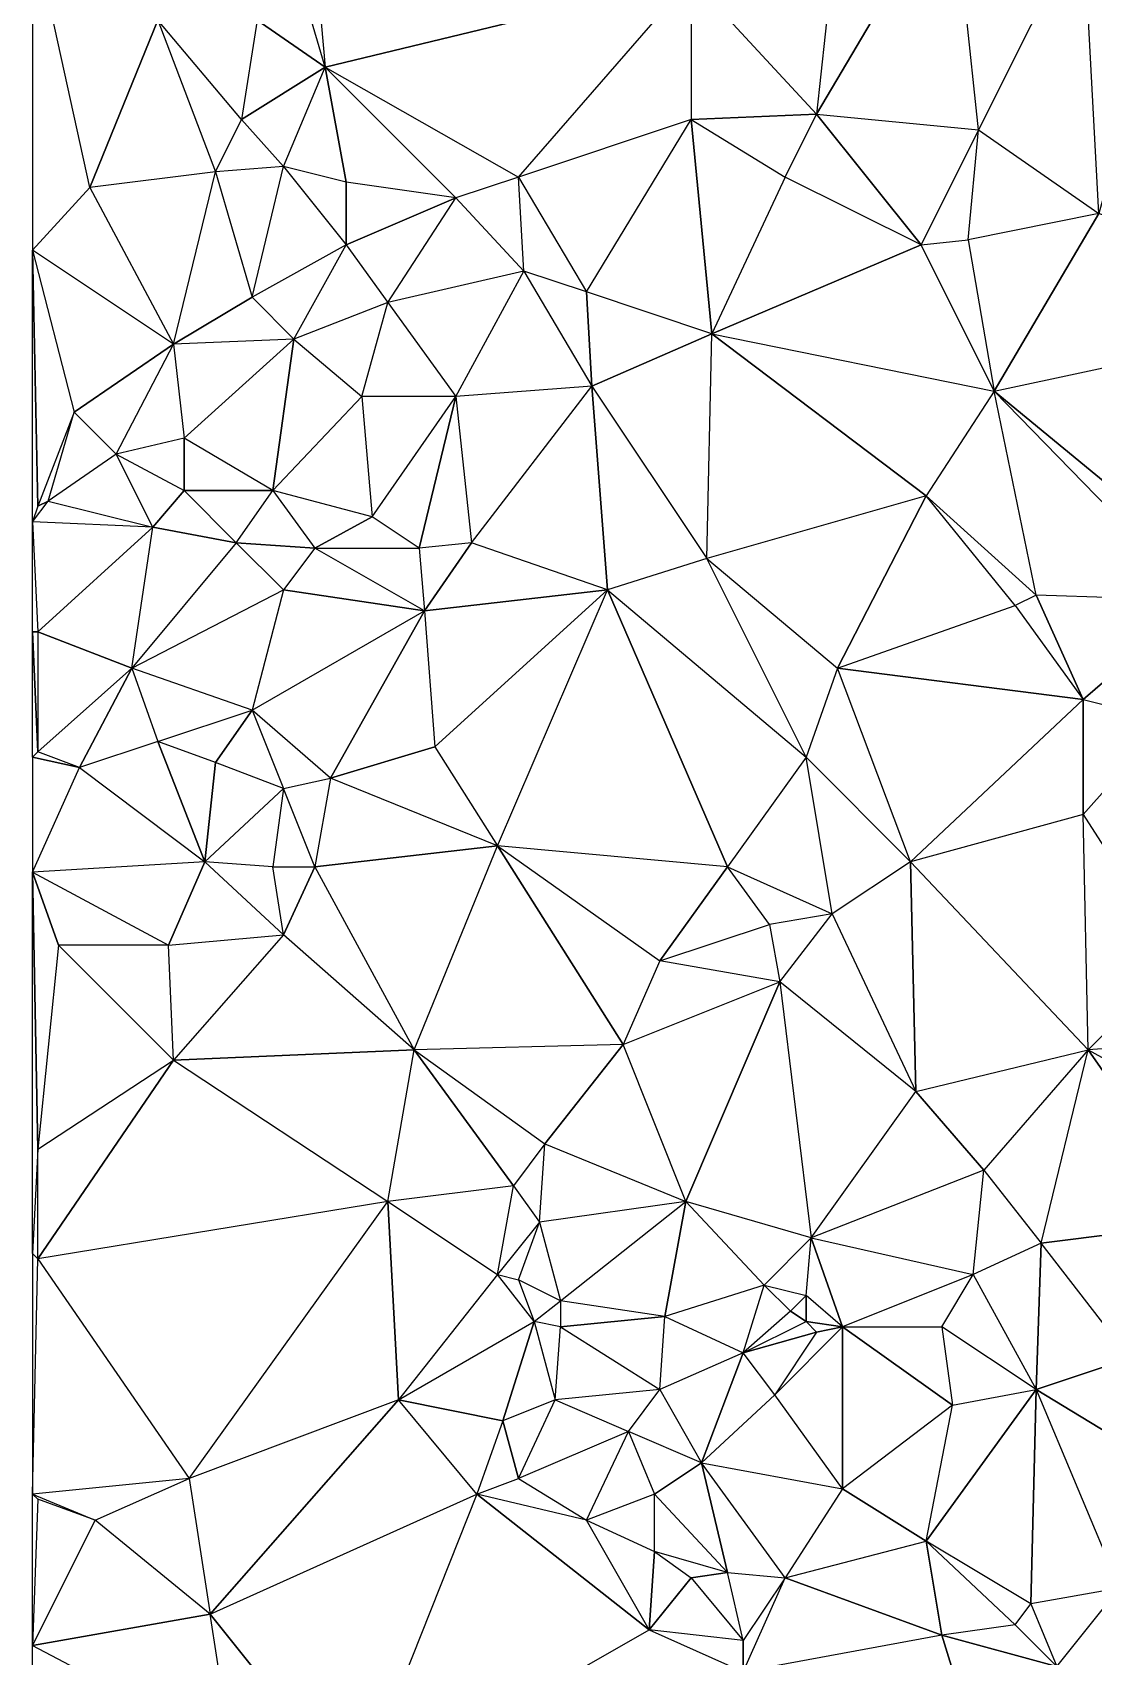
# Model space of a CAD drawing. Header units: millimetres. Extents: x 177476 to 180258, y 742892 to 746240.
# Drawn here: x 177476 to 178086, y 743599 to 744531 of the extents above; entities that cross this region are included whole.
import ezdxf

# ---------------------------------------------------------------- set-up
doc = ezdxf.new("R2010")
doc.units = ezdxf.units.MM
doc.layers.add('face', color=7, linetype='Continuous')

msp = doc.modelspace()

# ---------------------------------------------------------------- linework, layer by layer
at = {"layer": 'face'}
for points in [[(177632.5, 744646.5, 226.37), (177644.5, 744511.5, 226.28), (177614.5, 744613.5, 226.04), (177632.5, 744646.5, 226.37)], [(177854.5, 744562.5, 230.67), (177632.5, 744646.5, 226.37), (177644.5, 744511.5, 226.28), (177854.5, 744562.5, 230.67)], [(177941.5, 744622.5, 230), (177926.5, 744484.5, 231.26), (177854.5, 744562.5, 230.67), (177941.5, 744622.5, 230)], [(178004.5, 744616.5, 235.07), (177941.5, 744622.5, 230), (177926.5, 744484.5, 231.26), (178004.5, 744616.5, 235.07)], [(178079.5, 744595.5, 236.55), (178142.5, 744622.5, 231.42), (178088.5, 744427.5, 230.37), (178079.5, 744595.5, 236.55)], [(177644.5, 744511.5, 226.28), (177614.5, 744613.5, 226.04), (177605.5, 744538.5, 226.35), (177644.5, 744511.5, 226.28)], [(178004.5, 744616.5, 235.07), (177926.5, 744484.5, 231.26), (178019.5, 744475.5, 233.36), (178004.5, 744616.5, 235.07)], [(178004.5, 744616.5, 235.07), (178079.5, 744595.5, 236.55), (178019.5, 744475.5, 233.36), (178004.5, 744616.5, 235.07)], [(177548.5, 744538.5, 232.21), (177509.5, 744442.5, 233.77), (177476.5, 744592.5, 226.28), (177548.5, 744538.5, 232.21)], [(177509.5, 744442.5, 233.77), (177476.5, 744592.5, 226.28), (177476.5, 744406.5, 239.47), (177509.5, 744442.5, 233.77)], [(178079.5, 744595.5, 236.55), (178019.5, 744475.5, 233.36), (178088.5, 744427.5, 230.37), (178079.5, 744595.5, 236.55)], [(177854.5, 744562.5, 230.67), (177644.5, 744511.5, 226.28), (177755.5, 744448.5, 226.16), (177854.5, 744562.5, 230.67)], [(177854.5, 744562.5, 230.67), (177854.5, 744481.5, 225.92), (177755.5, 744448.5, 226.16), (177854.5, 744562.5, 230.67)], [(177926.5, 744484.5, 231.26), (177854.5, 744562.5, 230.67), (177854.5, 744481.5, 225.92), (177926.5, 744484.5, 231.26)], [(177548.5, 744538.5, 232.21), (177581.5, 744451.5, 235.5), (177509.5, 744442.5, 233.77), (177548.5, 744538.5, 232.21)], [(177605.5, 744538.5, 226.35), (177596.5, 744481.5, 233.86), (177548.5, 744538.5, 232.21), (177605.5, 744538.5, 226.35)], [(177596.5, 744481.5, 233.86), (177548.5, 744538.5, 232.21), (177581.5, 744451.5, 235.5), (177596.5, 744481.5, 233.86)], [(177644.5, 744511.5, 226.28), (177605.5, 744538.5, 226.35), (177596.5, 744481.5, 233.86), (177644.5, 744511.5, 226.28)], [(177644.5, 744511.5, 226.28), (177596.5, 744481.5, 233.86), (177620.5, 744454.5, 231.05), (177644.5, 744511.5, 226.28)], [(177644.5, 744511.5, 226.28), (177656.5, 744445.5, 235.07), (177620.5, 744454.5, 231.05), (177644.5, 744511.5, 226.28)], [(177644.5, 744511.5, 226.28), (177755.5, 744448.5, 226.16), (177719.5, 744436.5, 231.18), (177644.5, 744511.5, 226.28)], [(177644.5, 744511.5, 226.28), (177719.5, 744436.5, 231.18), (177656.5, 744445.5, 235.07), (177644.5, 744511.5, 226.28)], [(177596.5, 744481.5, 233.86), (177620.5, 744454.5, 231.05), (177581.5, 744451.5, 235.5), (177596.5, 744481.5, 233.86)], [(177854.5, 744481.5, 225.92), (177755.5, 744448.5, 226.16), (177794.5, 744382.5, 229.61), (177854.5, 744481.5, 225.92)], [(177854.5, 744481.5, 225.92), (177866.5, 744358.5, 226.36), (177794.5, 744382.5, 229.61), (177854.5, 744481.5, 225.92)], [(177926.5, 744484.5, 231.26), (177854.5, 744481.5, 225.92), (177908.5, 744448.5, 226.17), (177926.5, 744484.5, 231.26)], [(177854.5, 744481.5, 225.92), (177908.5, 744448.5, 226.17), (177866.5, 744358.5, 226.36), (177854.5, 744481.5, 225.92)], [(177926.5, 744484.5, 231.26), (177986.5, 744409.5, 225.7), (177908.5, 744448.5, 226.17), (177926.5, 744484.5, 231.26)], [(177926.5, 744484.5, 231.26), (178019.5, 744475.5, 233.36), (177986.5, 744409.5, 225.7), (177926.5, 744484.5, 231.26)], [(178019.5, 744475.5, 233.36), (177986.5, 744409.5, 225.7), (178013.5, 744412.5, 229.91), (178019.5, 744475.5, 233.36)], [(178019.5, 744475.5, 233.36), (178088.5, 744427.5, 230.37), (178013.5, 744412.5, 229.91), (178019.5, 744475.5, 233.36)], [(177620.5, 744454.5, 231.05), (177581.5, 744451.5, 235.5), (177602.5, 744379.5, 236.54), (177620.5, 744454.5, 231.05)], [(177620.5, 744454.5, 231.05), (177656.5, 744409.5, 239.24), (177602.5, 744379.5, 236.54), (177620.5, 744454.5, 231.05)], [(177656.5, 744445.5, 235.07), (177620.5, 744454.5, 231.05), (177656.5, 744409.5, 239.24), (177656.5, 744445.5, 235.07)], [(177581.5, 744451.5, 235.5), (177509.5, 744442.5, 233.77), (177557.5, 744352.5, 242.64), (177581.5, 744451.5, 235.5)], [(177581.5, 744451.5, 235.5), (177602.5, 744379.5, 236.54), (177557.5, 744352.5, 242.64), (177581.5, 744451.5, 235.5)], [(177719.5, 744436.5, 231.18), (177656.5, 744445.5, 235.07), (177656.5, 744409.5, 239.24), (177719.5, 744436.5, 231.18)], [(177755.5, 744448.5, 226.16), (177719.5, 744436.5, 231.18), (177758.5, 744394.5, 226.38), (177755.5, 744448.5, 226.16)], [(177755.5, 744448.5, 226.16), (177794.5, 744382.5, 229.61), (177758.5, 744394.5, 226.38), (177755.5, 744448.5, 226.16)], [(177986.5, 744409.5, 225.7), (177908.5, 744448.5, 226.17), (177866.5, 744358.5, 226.36), (177986.5, 744409.5, 225.7)], [(177509.5, 744442.5, 233.77), (177557.5, 744352.5, 242.64), (177476.5, 744406.5, 239.47), (177509.5, 744442.5, 233.77)], [(177719.5, 744436.5, 231.18), (177656.5, 744409.5, 239.24), (177680.5, 744376.5, 239.97), (177719.5, 744436.5, 231.18)], [(177719.5, 744436.5, 231.18), (177758.5, 744394.5, 226.38), (177680.5, 744376.5, 239.97), (177719.5, 744436.5, 231.18)], [(178088.5, 744427.5, 230.37), (178013.5, 744412.5, 229.91), (178028.5, 744325.5, 225.76), (178088.5, 744427.5, 230.37)], [(178088.5, 744427.5, 230.37), (178028.5, 744325.5, 225.76), (178238.5, 744370.5, 234.25), (178088.5, 744427.5, 230.37)], [(177557.5, 744352.5, 242.64), (177476.5, 744406.5, 239.47), (177500.5, 744313.5, 237.4), (177557.5, 744352.5, 242.64)], [(177476.5, 744406.5, 239.47), (177500.5, 744313.5, 237.4), (177479.5, 744259.5, 240.84), (177476.5, 744406.5, 239.47)], [(177476.5, 744406.5, 239.47), (177479.5, 744259.5, 240.84), (177476.5, 744250.5, 240.74), (177476.5, 744406.5, 239.47)], [(177656.5, 744409.5, 239.24), (177602.5, 744379.5, 236.54), (177626.5, 744355.5, 243.36), (177656.5, 744409.5, 239.24)], [(177656.5, 744409.5, 239.24), (177680.5, 744376.5, 239.97), (177626.5, 744355.5, 243.36), (177656.5, 744409.5, 239.24)], [(177986.5, 744409.5, 225.7), (177866.5, 744358.5, 226.36), (178028.5, 744325.5, 225.76), (177986.5, 744409.5, 225.7)], [(177986.5, 744409.5, 225.7), (178013.5, 744412.5, 229.91), (178028.5, 744325.5, 225.76), (177986.5, 744409.5, 225.7)], [(177758.5, 744394.5, 226.38), (177680.5, 744376.5, 239.97), (177719.5, 744322.5, 230.93), (177758.5, 744394.5, 226.38)], [(177758.5, 744394.5, 226.38), (177797.5, 744328.5, 231.62), (177719.5, 744322.5, 230.93), (177758.5, 744394.5, 226.38)], [(177794.5, 744382.5, 229.61), (177758.5, 744394.5, 226.38), (177797.5, 744328.5, 231.62), (177794.5, 744382.5, 229.61)], [(177602.5, 744379.5, 236.54), (177626.5, 744355.5, 243.36), (177557.5, 744352.5, 242.64), (177602.5, 744379.5, 236.54)], [(177866.5, 744358.5, 226.36), (177794.5, 744382.5, 229.61), (177797.5, 744328.5, 231.62), (177866.5, 744358.5, 226.36)], [(177680.5, 744376.5, 239.97), (177626.5, 744355.5, 243.36), (177665.5, 744322.5, 244.59), (177680.5, 744376.5, 239.97)], [(177680.5, 744376.5, 239.97), (177719.5, 744322.5, 230.93), (177665.5, 744322.5, 244.59), (177680.5, 744376.5, 239.97)], [(178028.5, 744325.5, 225.76), (178238.5, 744370.5, 234.25), (178163.5, 744214.5, 229.51), (178028.5, 744325.5, 225.76)], [(177557.5, 744352.5, 242.64), (177500.5, 744313.5, 237.4), (177524.5, 744289.5, 242.48), (177557.5, 744352.5, 242.64)], [(177557.5, 744352.5, 242.64), (177563.5, 744298.5, 245.21), (177524.5, 744289.5, 242.48), (177557.5, 744352.5, 242.64)], [(177626.5, 744355.5, 243.36), (177557.5, 744352.5, 242.64), (177563.5, 744298.5, 245.21), (177626.5, 744355.5, 243.36)], [(177626.5, 744355.5, 243.36), (177614.5, 744268.5, 249.75), (177563.5, 744298.5, 245.21), (177626.5, 744355.5, 243.36)], [(177626.5, 744355.5, 243.36), (177665.5, 744322.5, 244.59), (177614.5, 744268.5, 249.75), (177626.5, 744355.5, 243.36)], [(177866.5, 744358.5, 226.36), (177797.5, 744328.5, 231.62), (177863.5, 744229.5, 233.22), (177866.5, 744358.5, 226.36)], [(177866.5, 744358.5, 226.36), (177989.5, 744265.5, 225.72), (177863.5, 744229.5, 233.22), (177866.5, 744358.5, 226.36)], [(177866.5, 744358.5, 226.36), (178028.5, 744325.5, 225.76), (177989.5, 744265.5, 225.72), (177866.5, 744358.5, 226.36)], [(177665.5, 744322.5, 244.59), (177671.5, 744253.5, 238.46), (177614.5, 744268.5, 249.75), (177665.5, 744322.5, 244.59)], [(177719.5, 744322.5, 230.93), (177665.5, 744322.5, 244.59), (177671.5, 744253.5, 238.46), (177719.5, 744322.5, 230.93)], [(177719.5, 744322.5, 230.93), (177698.5, 744235.5, 236.45), (177671.5, 744253.5, 238.46), (177719.5, 744322.5, 230.93)], [(177719.5, 744322.5, 230.93), (177728.5, 744238.5, 238.78), (177698.5, 744235.5, 236.45), (177719.5, 744322.5, 230.93)], [(177797.5, 744328.5, 231.62), (177719.5, 744322.5, 230.93), (177728.5, 744238.5, 238.78), (177797.5, 744328.5, 231.62)], [(177797.5, 744328.5, 231.62), (177806.5, 744211.5, 231.49), (177728.5, 744238.5, 238.78), (177797.5, 744328.5, 231.62)], [(177797.5, 744328.5, 231.62), (177863.5, 744229.5, 233.22), (177806.5, 744211.5, 231.49), (177797.5, 744328.5, 231.62)], [(178028.5, 744325.5, 225.76), (177989.5, 744265.5, 225.72), (178052.5, 744208.5, 225.7), (178028.5, 744325.5, 225.76)], [(178028.5, 744325.5, 225.76), (178163.5, 744214.5, 229.51), (178145.5, 744205.5, 225.7), (178028.5, 744325.5, 225.76)], [(178028.5, 744325.5, 225.76), (178145.5, 744205.5, 225.7), (178052.5, 744208.5, 225.7), (178028.5, 744325.5, 225.76)], [(177500.5, 744313.5, 237.4), (177479.5, 744259.5, 240.84), (177485.5, 744262.5, 240.97), (177500.5, 744313.5, 237.4)], [(177500.5, 744313.5, 237.4), (177524.5, 744289.5, 242.48), (177485.5, 744262.5, 240.97), (177500.5, 744313.5, 237.4)], [(177563.5, 744298.5, 245.21), (177524.5, 744289.5, 242.48), (177563.5, 744268.5, 240.34), (177563.5, 744298.5, 245.21)], [(177614.5, 744268.5, 249.75), (177563.5, 744298.5, 245.21), (177563.5, 744268.5, 240.34), (177614.5, 744268.5, 249.75)], [(177524.5, 744289.5, 242.48), (177485.5, 744262.5, 240.97), (177545.5, 744247.5, 236.61), (177524.5, 744289.5, 242.48)], [(177524.5, 744289.5, 242.48), (177563.5, 744268.5, 240.34), (177545.5, 744247.5, 236.61), (177524.5, 744289.5, 242.48)], [(177563.5, 744268.5, 240.34), (177593.5, 744238.5, 246.84), (177545.5, 744247.5, 236.61), (177563.5, 744268.5, 240.34)], [(177614.5, 744268.5, 249.75), (177563.5, 744268.5, 240.34), (177593.5, 744238.5, 246.84), (177614.5, 744268.5, 249.75)], [(177614.5, 744268.5, 249.75), (177638.5, 744235.5, 246.66), (177593.5, 744238.5, 246.84), (177614.5, 744268.5, 249.75)], [(177671.5, 744253.5, 238.46), (177614.5, 744268.5, 249.75), (177638.5, 744235.5, 246.66), (177671.5, 744253.5, 238.46)], [(177479.5, 744259.5, 240.84), (177476.5, 744250.5, 240.74), (177485.5, 744262.5, 240.97), (177479.5, 744259.5, 240.84)], [(177485.5, 744262.5, 240.97), (177545.5, 744247.5, 236.61), (177476.5, 744250.5, 240.74), (177485.5, 744262.5, 240.97)], [(177989.5, 744265.5, 225.72), (177863.5, 744229.5, 233.22), (177938.5, 744166.5, 235.4), (177989.5, 744265.5, 225.72)], [(177989.5, 744265.5, 225.72), (177938.5, 744166.5, 235.4), (178040.5, 744202.5, 229.82), (177989.5, 744265.5, 225.72)], [(177989.5, 744265.5, 225.72), (178052.5, 744208.5, 225.7), (178040.5, 744202.5, 229.82), (177989.5, 744265.5, 225.72)], [(177545.5, 744247.5, 236.61), (177476.5, 744250.5, 240.74), (177479.5, 744187.5, 228.75), (177545.5, 744247.5, 236.61)], [(177476.5, 744250.5, 240.74), (177479.5, 744187.5, 228.75), (177476.5, 744187.5, 228.29), (177476.5, 744250.5, 240.74)], [(177533.5, 744166.5, 241.2), (177545.5, 744247.5, 236.61), (177479.5, 744187.5, 228.75), (177533.5, 744166.5, 241.2)], [(177593.5, 744238.5, 246.84), (177533.5, 744166.5, 241.2), (177545.5, 744247.5, 236.61), (177593.5, 744238.5, 246.84)], [(177698.5, 744235.5, 236.45), (177671.5, 744253.5, 238.46), (177638.5, 744235.5, 246.66), (177698.5, 744235.5, 236.45)], [(177620.5, 744211.5, 240.89), (177593.5, 744238.5, 246.84), (177533.5, 744166.5, 241.2), (177620.5, 744211.5, 240.89)], [(177638.5, 744235.5, 246.66), (177620.5, 744211.5, 240.89), (177593.5, 744238.5, 246.84), (177638.5, 744235.5, 246.66)], [(177728.5, 744238.5, 238.78), (177698.5, 744235.5, 236.45), (177701.5, 744199.5, 240.97), (177728.5, 744238.5, 238.78)], [(177806.5, 744211.5, 231.49), (177728.5, 744238.5, 238.78), (177701.5, 744199.5, 240.97), (177806.5, 744211.5, 231.49)], [(177701.5, 744199.5, 240.97), (177638.5, 744235.5, 246.66), (177620.5, 744211.5, 240.89), (177701.5, 744199.5, 240.97)], [(177698.5, 744235.5, 236.45), (177701.5, 744199.5, 240.97), (177638.5, 744235.5, 246.66), (177698.5, 744235.5, 236.45)], [(177863.5, 744229.5, 233.22), (177806.5, 744211.5, 231.49), (177920.5, 744115.5, 233.35), (177863.5, 744229.5, 233.22)], [(177863.5, 744229.5, 233.22), (177938.5, 744166.5, 235.4), (177920.5, 744115.5, 233.35), (177863.5, 744229.5, 233.22)], [(177620.5, 744211.5, 240.89), (177602.5, 744142.5, 233.93), (177533.5, 744166.5, 241.2), (177620.5, 744211.5, 240.89)], [(177701.5, 744199.5, 240.97), (177620.5, 744211.5, 240.89), (177602.5, 744142.5, 233.93), (177701.5, 744199.5, 240.97)], [(177806.5, 744211.5, 231.49), (177701.5, 744199.5, 240.97), (177707.5, 744121.5, 235.41), (177806.5, 744211.5, 231.49)], [(177806.5, 744211.5, 231.49), (177707.5, 744121.5, 235.41), (177743.5, 744064.5, 235.9), (177806.5, 744211.5, 231.49)], [(177806.5, 744211.5, 231.49), (177875.5, 744052.5, 237.07), (177743.5, 744064.5, 235.9), (177806.5, 744211.5, 231.49)], [(177806.5, 744211.5, 231.49), (177920.5, 744115.5, 233.35), (177875.5, 744052.5, 237.07), (177806.5, 744211.5, 231.49)], [(177938.5, 744166.5, 235.4), (178040.5, 744202.5, 229.82), (178079.5, 744148.5, 225.7), (177938.5, 744166.5, 235.4)], [(178052.5, 744208.5, 225.7), (178040.5, 744202.5, 229.82), (178079.5, 744148.5, 225.7), (178052.5, 744208.5, 225.7)], [(178145.5, 744205.5, 225.7), (178052.5, 744208.5, 225.7), (178079.5, 744148.5, 225.7), (178145.5, 744205.5, 225.7)], [(178145.5, 744205.5, 225.7), (178079.5, 744148.5, 225.7), (178127.5, 744136.5, 225.7), (178145.5, 744205.5, 225.7)], [(177701.5, 744199.5, 240.97), (177647.5, 744103.5, 232.79), (177602.5, 744142.5, 233.93), (177701.5, 744199.5, 240.97)], [(177701.5, 744199.5, 240.97), (177707.5, 744121.5, 235.41), (177647.5, 744103.5, 232.79), (177701.5, 744199.5, 240.97)], [(177479.5, 744187.5, 228.75), (177479.5, 744118.5, 233.26), (177476.5, 744187.5, 228.29), (177479.5, 744187.5, 228.75)], [(177479.5, 744118.5, 233.26), (177476.5, 744115.5, 232.78), (177476.5, 744187.5, 228.29), (177479.5, 744118.5, 233.26)], [(177533.5, 744166.5, 241.2), (177479.5, 744187.5, 228.75), (177479.5, 744118.5, 233.26), (177533.5, 744166.5, 241.2)], [(177533.5, 744166.5, 241.2), (177503.5, 744109.5, 236.02), (177479.5, 744118.5, 233.26), (177533.5, 744166.5, 241.2)], [(177533.5, 744166.5, 241.2), (177548.5, 744124.5, 240.46), (177503.5, 744109.5, 236.02), (177533.5, 744166.5, 241.2)], [(177602.5, 744142.5, 233.93), (177533.5, 744166.5, 241.2), (177548.5, 744124.5, 240.46), (177602.5, 744142.5, 233.93)], [(177938.5, 744166.5, 235.4), (177920.5, 744115.5, 233.35), (177980.5, 744055.5, 239.19), (177938.5, 744166.5, 235.4)], [(177938.5, 744166.5, 235.4), (178079.5, 744148.5, 225.7), (177980.5, 744055.5, 239.19), (177938.5, 744166.5, 235.4)], [(178079.5, 744148.5, 225.7), (178079.5, 744082.5, 230.95), (177980.5, 744055.5, 239.19), (178079.5, 744148.5, 225.7)], [(178079.5, 744148.5, 225.7), (178127.5, 744136.5, 225.7), (178079.5, 744082.5, 230.95), (178079.5, 744148.5, 225.7)], [(177602.5, 744142.5, 233.93), (177581.5, 744112.5, 235.32), (177548.5, 744124.5, 240.46), (177602.5, 744142.5, 233.93)], [(177602.5, 744142.5, 233.93), (177620.5, 744097.5, 237.06), (177581.5, 744112.5, 235.32), (177602.5, 744142.5, 233.93)], [(177647.5, 744103.5, 232.79), (177602.5, 744142.5, 233.93), (177620.5, 744097.5, 237.06), (177647.5, 744103.5, 232.79)], [(178127.5, 744136.5, 225.7), (178079.5, 744082.5, 230.95), (178133.5, 743998.5, 228.05), (178127.5, 744136.5, 225.7)], [(177503.5, 744109.5, 236.02), (177479.5, 744118.5, 233.26), (177476.5, 744115.5, 232.78), (177503.5, 744109.5, 236.02)], [(177548.5, 744124.5, 240.46), (177503.5, 744109.5, 236.02), (177575.5, 744055.5, 241.64), (177548.5, 744124.5, 240.46)], [(177581.5, 744112.5, 235.32), (177548.5, 744124.5, 240.46), (177575.5, 744055.5, 241.64), (177581.5, 744112.5, 235.32)], [(177707.5, 744121.5, 235.41), (177743.5, 744064.5, 235.9), (177647.5, 744103.5, 232.79), (177707.5, 744121.5, 235.41)], [(177503.5, 744109.5, 236.02), (177476.5, 744115.5, 232.78), (177476.5, 744049.5, 226.17), (177503.5, 744109.5, 236.02)], [(177503.5, 744109.5, 236.02), (177575.5, 744055.5, 241.64), (177476.5, 744049.5, 226.17), (177503.5, 744109.5, 236.02)], [(177620.5, 744097.5, 237.06), (177581.5, 744112.5, 235.32), (177575.5, 744055.5, 241.64), (177620.5, 744097.5, 237.06)], [(177920.5, 744115.5, 233.35), (177875.5, 744052.5, 237.07), (177935.5, 744025.5, 242.81), (177920.5, 744115.5, 233.35)], [(177920.5, 744115.5, 233.35), (177980.5, 744055.5, 239.19), (177935.5, 744025.5, 242.81), (177920.5, 744115.5, 233.35)], [(177647.5, 744103.5, 232.79), (177638.5, 744052.5, 230.31), (177620.5, 744097.5, 237.06), (177647.5, 744103.5, 232.79)], [(177743.5, 744064.5, 235.9), (177647.5, 744103.5, 232.79), (177638.5, 744052.5, 230.31), (177743.5, 744064.5, 235.9)], [(177620.5, 744097.5, 237.06), (177614.5, 744052.5, 236.69), (177575.5, 744055.5, 241.64), (177620.5, 744097.5, 237.06)], [(177638.5, 744052.5, 230.31), (177620.5, 744097.5, 237.06), (177614.5, 744052.5, 236.69), (177638.5, 744052.5, 230.31)], [(178079.5, 744082.5, 230.95), (177980.5, 744055.5, 239.19), (178082.5, 743947.5, 230.12), (178079.5, 744082.5, 230.95)], [(178079.5, 744082.5, 230.95), (178133.5, 743998.5, 228.05), (178082.5, 743947.5, 230.12), (178079.5, 744082.5, 230.95)], [(177743.5, 744064.5, 235.9), (177638.5, 744052.5, 230.31), (177695.5, 743947.5, 233.19), (177743.5, 744064.5, 235.9)], [(177743.5, 744064.5, 235.9), (177815.5, 743950.5, 249), (177695.5, 743947.5, 233.19), (177743.5, 744064.5, 235.9)], [(177875.5, 744052.5, 237.07), (177743.5, 744064.5, 235.9), (177836.5, 743998.5, 246.2), (177875.5, 744052.5, 237.07)], [(177743.5, 744064.5, 235.9), (177836.5, 743998.5, 246.2), (177815.5, 743950.5, 249), (177743.5, 744064.5, 235.9)], [(177575.5, 744055.5, 241.64), (177476.5, 744049.5, 226.17), (177554.5, 744007.5, 237.02), (177575.5, 744055.5, 241.64)], [(177620.5, 744013.5, 228.94), (177575.5, 744055.5, 241.64), (177554.5, 744007.5, 237.02), (177620.5, 744013.5, 228.94)], [(177620.5, 744013.5, 228.94), (177614.5, 744052.5, 236.69), (177575.5, 744055.5, 241.64), (177620.5, 744013.5, 228.94)], [(177638.5, 744052.5, 230.31), (177620.5, 744013.5, 228.94), (177614.5, 744052.5, 236.69), (177638.5, 744052.5, 230.31)], [(177638.5, 744052.5, 230.31), (177695.5, 743947.5, 233.19), (177620.5, 744013.5, 228.94), (177638.5, 744052.5, 230.31)], [(177875.5, 744052.5, 237.07), (177836.5, 743998.5, 246.2), (177899.5, 744019.5, 239.05), (177875.5, 744052.5, 237.07)], [(177875.5, 744052.5, 237.07), (177935.5, 744025.5, 242.81), (177899.5, 744019.5, 239.05), (177875.5, 744052.5, 237.07)], [(177980.5, 744055.5, 239.19), (177935.5, 744025.5, 242.81), (177983.5, 743923.5, 236.3), (177980.5, 744055.5, 239.19)], [(177980.5, 744055.5, 239.19), (177983.5, 743923.5, 236.3), (178082.5, 743947.5, 230.12), (177980.5, 744055.5, 239.19)], [(177554.5, 744007.5, 237.02), (177491.5, 744007.5, 226.17), (177476.5, 744049.5, 226.17), (177554.5, 744007.5, 237.02)], [(177491.5, 744007.5, 226.17), (177479.5, 743890.5, 226.17), (177476.5, 744049.5, 226.17), (177491.5, 744007.5, 226.17)], [(177479.5, 743890.5, 226.17), (177476.5, 743830.5, 226.17), (177476.5, 744049.5, 226.17), (177479.5, 743890.5, 226.17)], [(177935.5, 744025.5, 242.81), (177899.5, 744019.5, 239.05), (177905.5, 743986.5, 244.22), (177935.5, 744025.5, 242.81)], [(177935.5, 744025.5, 242.81), (177983.5, 743923.5, 236.3), (177905.5, 743986.5, 244.22), (177935.5, 744025.5, 242.81)], [(177836.5, 743998.5, 246.2), (177899.5, 744019.5, 239.05), (177905.5, 743986.5, 244.22), (177836.5, 743998.5, 246.2)], [(177557.5, 743941.5, 226.17), (177491.5, 744007.5, 226.17), (177479.5, 743890.5, 226.17), (177557.5, 743941.5, 226.17)], [(177557.5, 743941.5, 226.17), (177554.5, 744007.5, 237.02), (177491.5, 744007.5, 226.17), (177557.5, 743941.5, 226.17)], [(177620.5, 744013.5, 228.94), (177557.5, 743941.5, 226.17), (177554.5, 744007.5, 237.02), (177620.5, 744013.5, 228.94)], [(177695.5, 743947.5, 233.19), (177620.5, 744013.5, 228.94), (177557.5, 743941.5, 226.17), (177695.5, 743947.5, 233.19)], [(177836.5, 743998.5, 246.2), (177815.5, 743950.5, 249), (177905.5, 743986.5, 244.22), (177836.5, 743998.5, 246.2)], [(178133.5, 743998.5, 228.05), (178166.5, 743953.5, 231.96), (178082.5, 743947.5, 230.12), (178133.5, 743998.5, 228.05)], [(177815.5, 743950.5, 249), (177905.5, 743986.5, 244.22), (177851.5, 743860.5, 252.22), (177815.5, 743950.5, 249)], [(177905.5, 743986.5, 244.22), (177923.5, 743839.5, 247.82), (177851.5, 743860.5, 252.22), (177905.5, 743986.5, 244.22)], [(177983.5, 743923.5, 236.3), (177905.5, 743986.5, 244.22), (177923.5, 743839.5, 247.82), (177983.5, 743923.5, 236.3)], [(177815.5, 743950.5, 249), (177695.5, 743947.5, 233.19), (177770.5, 743893.5, 248.13), (177815.5, 743950.5, 249)], [(177815.5, 743950.5, 249), (177770.5, 743893.5, 248.13), (177851.5, 743860.5, 252.22), (177815.5, 743950.5, 249)], [(178166.5, 743953.5, 231.96), (178082.5, 743947.5, 230.12), (178175.5, 743896.5, 234.59), (178166.5, 743953.5, 231.96)], [(177557.5, 743941.5, 226.17), (177680.5, 743860.5, 229.69), (177479.5, 743827.5, 226.17), (177557.5, 743941.5, 226.17)], [(177557.5, 743941.5, 226.17), (177479.5, 743827.5, 226.17), (177479.5, 743890.5, 226.17), (177557.5, 743941.5, 226.17)], [(177695.5, 743947.5, 233.19), (177557.5, 743941.5, 226.17), (177680.5, 743860.5, 229.69), (177695.5, 743947.5, 233.19)], [(177695.5, 743947.5, 233.19), (177752.5, 743869.5, 242.32), (177680.5, 743860.5, 229.69), (177695.5, 743947.5, 233.19)], [(177695.5, 743947.5, 233.19), (177770.5, 743893.5, 248.13), (177752.5, 743869.5, 242.32), (177695.5, 743947.5, 233.19)], [(177983.5, 743923.5, 236.3), (178082.5, 743947.5, 230.12), (178022.5, 743878.5, 239.24), (177983.5, 743923.5, 236.3)], [(178082.5, 743947.5, 230.12), (178022.5, 743878.5, 239.24), (178055.5, 743836.5, 234.65), (178082.5, 743947.5, 230.12)], [(178082.5, 743947.5, 230.12), (178151.5, 743848.5, 236.39), (178055.5, 743836.5, 234.65), (178082.5, 743947.5, 230.12)], [(178082.5, 743947.5, 230.12), (178175.5, 743896.5, 234.59), (178151.5, 743848.5, 236.39), (178082.5, 743947.5, 230.12)], [(177983.5, 743923.5, 236.3), (178022.5, 743878.5, 239.24), (177923.5, 743839.5, 247.82), (177983.5, 743923.5, 236.3)], [(177770.5, 743893.5, 248.13), (177752.5, 743869.5, 242.32), (177767.5, 743848.5, 250.12), (177770.5, 743893.5, 248.13)], [(177770.5, 743893.5, 248.13), (177851.5, 743860.5, 252.22), (177767.5, 743848.5, 250.12), (177770.5, 743893.5, 248.13)], [(177479.5, 743827.5, 226.17), (177479.5, 743890.5, 226.17), (177476.5, 743830.5, 226.17), (177479.5, 743827.5, 226.17)], [(178022.5, 743878.5, 239.24), (177923.5, 743839.5, 247.82), (178016.5, 743818.5, 242.06), (178022.5, 743878.5, 239.24)], [(178022.5, 743878.5, 239.24), (178055.5, 743836.5, 234.65), (178016.5, 743818.5, 242.06), (178022.5, 743878.5, 239.24)], [(177752.5, 743869.5, 242.32), (177680.5, 743860.5, 229.69), (177743.5, 743818.5, 238.96), (177752.5, 743869.5, 242.32)], [(177752.5, 743869.5, 242.32), (177767.5, 743848.5, 250.12), (177743.5, 743818.5, 238.96), (177752.5, 743869.5, 242.32)], [(177680.5, 743860.5, 229.69), (177479.5, 743827.5, 226.17), (177566.5, 743701.5, 226.37), (177680.5, 743860.5, 229.69)], [(177680.5, 743860.5, 229.69), (177686.5, 743746.5, 226.17), (177566.5, 743701.5, 226.37), (177680.5, 743860.5, 229.69)], [(177680.5, 743860.5, 229.69), (177743.5, 743818.5, 238.96), (177686.5, 743746.5, 226.17), (177680.5, 743860.5, 229.69)], [(177851.5, 743860.5, 252.22), (177767.5, 743848.5, 250.12), (177779.5, 743803.5, 246.81), (177851.5, 743860.5, 252.22)], [(177851.5, 743860.5, 252.22), (177839.5, 743794.5, 245.56), (177779.5, 743803.5, 246.81), (177851.5, 743860.5, 252.22)], [(177851.5, 743860.5, 252.22), (177896.5, 743812.5, 245.52), (177839.5, 743794.5, 245.56), (177851.5, 743860.5, 252.22)], [(177923.5, 743839.5, 247.82), (177851.5, 743860.5, 252.22), (177896.5, 743812.5, 245.52), (177923.5, 743839.5, 247.82)], [(177767.5, 743848.5, 250.12), (177743.5, 743818.5, 238.96), (177755.5, 743815.5, 245.91), (177767.5, 743848.5, 250.12)], [(177767.5, 743848.5, 250.12), (177779.5, 743803.5, 246.81), (177755.5, 743815.5, 245.91), (177767.5, 743848.5, 250.12)], [(178151.5, 743848.5, 236.39), (178106.5, 743770.5, 236.61), (178055.5, 743836.5, 234.65), (178151.5, 743848.5, 236.39)], [(177923.5, 743839.5, 247.82), (177896.5, 743812.5, 245.52), (177920.5, 743806.5, 243.99), (177923.5, 743839.5, 247.82)], [(177923.5, 743839.5, 247.82), (177941.5, 743788.5, 240.73), (177920.5, 743806.5, 243.99), (177923.5, 743839.5, 247.82)], [(177923.5, 743839.5, 247.82), (178016.5, 743818.5, 242.06), (177941.5, 743788.5, 240.73), (177923.5, 743839.5, 247.82)], [(177479.5, 743827.5, 226.17), (177476.5, 743830.5, 226.17), (177476.5, 743692.5, 238.18), (177479.5, 743827.5, 226.17)], [(178055.5, 743836.5, 234.65), (178016.5, 743818.5, 242.06), (178052.5, 743752.5, 241.16), (178055.5, 743836.5, 234.65)], [(178106.5, 743770.5, 236.61), (178055.5, 743836.5, 234.65), (178052.5, 743752.5, 241.16), (178106.5, 743770.5, 236.61)], [(177479.5, 743827.5, 226.17), (177566.5, 743701.5, 226.37), (177476.5, 743692.5, 238.18), (177479.5, 743827.5, 226.17)], [(177743.5, 743818.5, 238.96), (177686.5, 743746.5, 226.17), (177764.5, 743791.5, 239.43), (177743.5, 743818.5, 238.96)], [(177743.5, 743818.5, 238.96), (177755.5, 743815.5, 245.91), (177764.5, 743791.5, 239.43), (177743.5, 743818.5, 238.96)], [(178016.5, 743818.5, 242.06), (177941.5, 743788.5, 240.73), (177998.5, 743788.5, 240.27), (178016.5, 743818.5, 242.06)], [(178016.5, 743818.5, 242.06), (178052.5, 743752.5, 241.16), (177998.5, 743788.5, 240.27), (178016.5, 743818.5, 242.06)], [(177779.5, 743803.5, 246.81), (177755.5, 743815.5, 245.91), (177764.5, 743791.5, 239.43), (177779.5, 743803.5, 246.81)], [(177896.5, 743812.5, 245.52), (177839.5, 743794.5, 245.56), (177884.5, 743773.5, 239.46), (177896.5, 743812.5, 245.52)], [(177896.5, 743812.5, 245.52), (177911.5, 743797.5, 238.65), (177884.5, 743773.5, 239.46), (177896.5, 743812.5, 245.52)], [(177896.5, 743812.5, 245.52), (177920.5, 743806.5, 243.99), (177911.5, 743797.5, 238.65), (177896.5, 743812.5, 245.52)], [(177779.5, 743803.5, 246.81), (177779.5, 743788.5, 240.1), (177764.5, 743791.5, 239.43), (177779.5, 743803.5, 246.81)], [(177839.5, 743794.5, 245.56), (177779.5, 743803.5, 246.81), (177779.5, 743788.5, 240.1), (177839.5, 743794.5, 245.56)], [(177920.5, 743806.5, 243.99), (177911.5, 743797.5, 238.65), (177920.5, 743791.5, 236.73), (177920.5, 743806.5, 243.99)], [(177941.5, 743788.5, 240.73), (177920.5, 743806.5, 243.99), (177920.5, 743791.5, 236.73), (177941.5, 743788.5, 240.73)], [(177686.5, 743746.5, 226.17), (177764.5, 743791.5, 239.43), (177746.5, 743734.5, 234.07), (177686.5, 743746.5, 226.17)], [(177764.5, 743791.5, 239.43), (177776.5, 743746.5, 238.1), (177746.5, 743734.5, 234.07), (177764.5, 743791.5, 239.43)], [(177779.5, 743788.5, 240.1), (177764.5, 743791.5, 239.43), (177776.5, 743746.5, 238.1), (177779.5, 743788.5, 240.1)], [(177839.5, 743794.5, 245.56), (177779.5, 743788.5, 240.1), (177836.5, 743752.5, 233.36), (177839.5, 743794.5, 245.56)], [(177839.5, 743794.5, 245.56), (177884.5, 743773.5, 239.46), (177836.5, 743752.5, 233.36), (177839.5, 743794.5, 245.56)], [(177911.5, 743797.5, 238.65), (177884.5, 743773.5, 239.46), (177920.5, 743791.5, 236.73), (177911.5, 743797.5, 238.65)], [(177920.5, 743791.5, 236.73), (177926.5, 743785.5, 236.23), (177884.5, 743773.5, 239.46), (177920.5, 743791.5, 236.73)], [(177941.5, 743788.5, 240.73), (177920.5, 743791.5, 236.73), (177926.5, 743785.5, 236.23), (177941.5, 743788.5, 240.73)], [(177779.5, 743788.5, 240.1), (177836.5, 743752.5, 233.36), (177776.5, 743746.5, 238.1), (177779.5, 743788.5, 240.1)], [(177926.5, 743785.5, 236.23), (177902.5, 743749.5, 233.15), (177884.5, 743773.5, 239.46), (177926.5, 743785.5, 236.23)], [(177941.5, 743788.5, 240.73), (177926.5, 743785.5, 236.23), (177902.5, 743749.5, 233.15), (177941.5, 743788.5, 240.73)], [(177941.5, 743788.5, 240.73), (177941.5, 743695.5, 231.5), (177902.5, 743749.5, 233.15), (177941.5, 743788.5, 240.73)], [(177941.5, 743788.5, 240.73), (177998.5, 743788.5, 240.27), (178004.5, 743743.5, 237.44), (177941.5, 743788.5, 240.73)], [(177941.5, 743788.5, 240.73), (178004.5, 743743.5, 237.44), (177941.5, 743695.5, 231.5), (177941.5, 743788.5, 240.73)], [(178052.5, 743752.5, 241.16), (177998.5, 743788.5, 240.27), (178004.5, 743743.5, 237.44), (178052.5, 743752.5, 241.16)], [(177884.5, 743773.5, 239.46), (177836.5, 743752.5, 233.36), (177860.5, 743710.5, 230.25), (177884.5, 743773.5, 239.46)], [(177884.5, 743773.5, 239.46), (177860.5, 743710.5, 230.25), (177902.5, 743749.5, 233.15), (177884.5, 743773.5, 239.46)], [(178151.5, 743692.5, 237.57), (178106.5, 743770.5, 236.61), (178052.5, 743752.5, 241.16), (178151.5, 743692.5, 237.57)], [(177686.5, 743746.5, 226.17), (177566.5, 743701.5, 226.37), (177578.5, 743623.5, 231.07), (177686.5, 743746.5, 226.17)], [(177686.5, 743746.5, 226.17), (177578.5, 743623.5, 231.07), (177731.5, 743692.5, 226.17), (177686.5, 743746.5, 226.17)], [(177686.5, 743746.5, 226.17), (177746.5, 743734.5, 234.07), (177731.5, 743692.5, 226.17), (177686.5, 743746.5, 226.17)], [(177776.5, 743746.5, 238.1), (177746.5, 743734.5, 234.07), (177755.5, 743701.5, 232.39), (177776.5, 743746.5, 238.1)], [(177776.5, 743746.5, 238.1), (177818.5, 743728.5, 230.86), (177755.5, 743701.5, 232.39), (177776.5, 743746.5, 238.1)], [(177836.5, 743752.5, 233.36), (177776.5, 743746.5, 238.1), (177818.5, 743728.5, 230.86), (177836.5, 743752.5, 233.36)], [(177836.5, 743752.5, 233.36), (177860.5, 743710.5, 230.25), (177818.5, 743728.5, 230.86), (177836.5, 743752.5, 233.36)], [(177941.5, 743695.5, 231.5), (177902.5, 743749.5, 233.15), (177860.5, 743710.5, 230.25), (177941.5, 743695.5, 231.5)], [(178052.5, 743752.5, 241.16), (178049.5, 743629.5, 235.95), (177989.5, 743665.5, 236.55), (178052.5, 743752.5, 241.16)], [(178052.5, 743752.5, 241.16), (177989.5, 743665.5, 236.55), (178004.5, 743743.5, 237.44), (178052.5, 743752.5, 241.16)], [(178052.5, 743752.5, 241.16), (178100.5, 743638.5, 240.2), (178049.5, 743629.5, 235.95), (178052.5, 743752.5, 241.16)], [(178151.5, 743692.5, 237.57), (178052.5, 743752.5, 241.16), (178100.5, 743638.5, 240.2), (178151.5, 743692.5, 237.57)], [(177746.5, 743734.5, 234.07), (177731.5, 743692.5, 226.17), (177755.5, 743701.5, 232.39), (177746.5, 743734.5, 234.07)], [(177989.5, 743665.5, 236.55), (178004.5, 743743.5, 237.44), (177941.5, 743695.5, 231.5), (177989.5, 743665.5, 236.55)], [(177818.5, 743728.5, 230.86), (177755.5, 743701.5, 232.39), (177794.5, 743677.5, 226.3), (177818.5, 743728.5, 230.86)], [(177818.5, 743728.5, 230.86), (177833.5, 743692.5, 228.82), (177794.5, 743677.5, 226.3), (177818.5, 743728.5, 230.86)], [(177860.5, 743710.5, 230.25), (177818.5, 743728.5, 230.86), (177833.5, 743692.5, 228.82), (177860.5, 743710.5, 230.25)], [(177860.5, 743710.5, 230.25), (177833.5, 743692.5, 228.82), (177875.5, 743647.5, 235.08), (177860.5, 743710.5, 230.25)], [(177941.5, 743695.5, 231.5), (177908.5, 743644.5, 234.33), (177860.5, 743710.5, 230.25), (177941.5, 743695.5, 231.5)], [(177908.5, 743644.5, 234.33), (177860.5, 743710.5, 230.25), (177875.5, 743647.5, 235.08), (177908.5, 743644.5, 234.33)], [(177566.5, 743701.5, 226.37), (177476.5, 743692.5, 238.18), (177512.5, 743677.5, 237.99), (177566.5, 743701.5, 226.37)], [(177566.5, 743701.5, 226.37), (177578.5, 743623.5, 231.07), (177512.5, 743677.5, 237.99), (177566.5, 743701.5, 226.37)], [(177731.5, 743692.5, 226.17), (177755.5, 743701.5, 232.39), (177794.5, 743677.5, 226.3), (177731.5, 743692.5, 226.17)], [(177476.5, 743692.5, 238.18), (177512.5, 743677.5, 237.99), (177479.5, 743689.5, 238.08), (177476.5, 743692.5, 238.18)], [(177476.5, 743692.5, 238.18), (177479.5, 743689.5, 238.08), (177476.5, 743605.5, 232.42), (177476.5, 743692.5, 238.18)], [(177512.5, 743677.5, 237.99), (177479.5, 743689.5, 238.08), (177476.5, 743605.5, 232.42), (177512.5, 743677.5, 237.99)], [(177578.5, 743623.5, 231.07), (177731.5, 743692.5, 226.17), (177662.5, 743518.5, 226.98), (177578.5, 743623.5, 231.07)], [(177731.5, 743692.5, 226.17), (177662.5, 743518.5, 226.98), (177830.5, 743614.5, 226.17), (177731.5, 743692.5, 226.17)], [(177731.5, 743692.5, 226.17), (177830.5, 743614.5, 226.17), (177794.5, 743677.5, 226.3), (177731.5, 743692.5, 226.17)], [(177833.5, 743692.5, 228.82), (177794.5, 743677.5, 226.3), (177833.5, 743659.5, 233.57), (177833.5, 743692.5, 228.82)], [(177833.5, 743692.5, 228.82), (177875.5, 743647.5, 235.08), (177833.5, 743659.5, 233.57), (177833.5, 743692.5, 228.82)], [(177989.5, 743665.5, 236.55), (177941.5, 743695.5, 231.5), (177908.5, 743644.5, 234.33), (177989.5, 743665.5, 236.55)], [(177578.5, 743623.5, 231.07), (177512.5, 743677.5, 237.99), (177476.5, 743605.5, 232.42), (177578.5, 743623.5, 231.07)], [(177794.5, 743677.5, 226.3), (177833.5, 743659.5, 233.57), (177830.5, 743614.5, 226.17), (177794.5, 743677.5, 226.3)], [(177989.5, 743665.5, 236.55), (177998.5, 743611.5, 229.09), (177908.5, 743644.5, 234.33), (177989.5, 743665.5, 236.55)], [(178049.5, 743629.5, 235.95), (177989.5, 743665.5, 236.55), (178040.5, 743617.5, 234.07), (178049.5, 743629.5, 235.95)], [(177989.5, 743665.5, 236.55), (178040.5, 743617.5, 234.07), (177998.5, 743611.5, 229.09), (177989.5, 743665.5, 236.55)], [(177833.5, 743659.5, 233.57), (177854.5, 743644.5, 235.96), (177830.5, 743614.5, 226.17), (177833.5, 743659.5, 233.57)], [(177875.5, 743647.5, 235.08), (177833.5, 743659.5, 233.57), (177854.5, 743644.5, 235.96), (177875.5, 743647.5, 235.08)], [(177884.5, 743608.5, 229.52), (177830.5, 743614.5, 226.17), (177854.5, 743644.5, 235.96), (177884.5, 743608.5, 229.52)], [(177884.5, 743608.5, 229.52), (177875.5, 743647.5, 235.08), (177854.5, 743644.5, 235.96), (177884.5, 743608.5, 229.52)], [(177908.5, 743644.5, 234.33), (177884.5, 743608.5, 229.52), (177875.5, 743647.5, 235.08), (177908.5, 743644.5, 234.33)], [(177998.5, 743611.5, 229.09), (177884.5, 743590.5, 226.17), (177908.5, 743644.5, 234.33), (177998.5, 743611.5, 229.09)], [(177884.5, 743590.5, 226.17), (177908.5, 743644.5, 234.33), (177884.5, 743608.5, 229.52), (177884.5, 743590.5, 226.17)], [(178100.5, 743638.5, 240.2), (178049.5, 743629.5, 235.95), (178064.5, 743593.5, 225.77), (178100.5, 743638.5, 240.2)], [(178100.5, 743638.5, 240.2), (178163.5, 743572.5, 225.77), (178064.5, 743593.5, 225.77), (178100.5, 743638.5, 240.2)], [(177578.5, 743623.5, 231.07), (177476.5, 743605.5, 232.42), (177590.5, 743545.5, 229.1), (177578.5, 743623.5, 231.07)], [(177578.5, 743623.5, 231.07), (177662.5, 743518.5, 226.98), (177590.5, 743545.5, 229.1), (177578.5, 743623.5, 231.07)], [(178049.5, 743629.5, 235.95), (178064.5, 743593.5, 225.77), (178040.5, 743617.5, 234.07), (178049.5, 743629.5, 235.95)], [(177884.5, 743590.5, 226.17), (177662.5, 743518.5, 226.98), (177830.5, 743614.5, 226.17), (177884.5, 743590.5, 226.17)], [(177884.5, 743590.5, 226.17), (177884.5, 743608.5, 229.52), (177830.5, 743614.5, 226.17), (177884.5, 743590.5, 226.17)], [(178064.5, 743593.5, 225.77), (178040.5, 743617.5, 234.07), (177998.5, 743611.5, 229.09), (178064.5, 743593.5, 225.77)], [(177476.5, 743605.5, 232.42), (177590.5, 743545.5, 229.1), (177476.5, 743524.5, 240.79), (177476.5, 743605.5, 232.42)], [(178058.5, 743416.5, 225.77), (177998.5, 743611.5, 229.09), (177884.5, 743590.5, 226.17), (178058.5, 743416.5, 225.77)], [(178058.5, 743416.5, 225.77), (178064.5, 743593.5, 225.77), (177998.5, 743611.5, 229.09), (178058.5, 743416.5, 225.77)]]:
    msp.add_3dface(points, dxfattribs=at)

doc.saveas('drawing.dxf')
